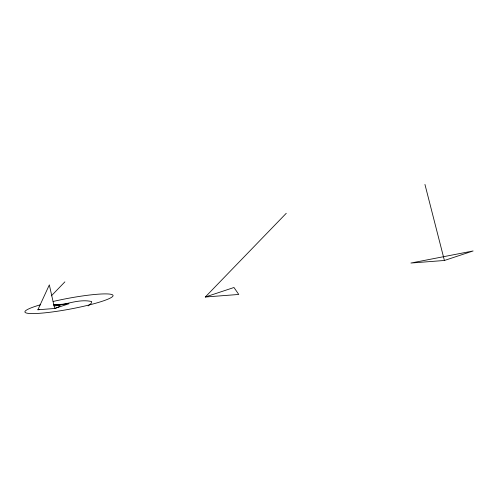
<?xml version="1.0" encoding="UTF-8"?>
<svg xmlns="http://www.w3.org/2000/svg" width="498" height="498" viewBox="0 0 498 498"><rect width="100%" height="100%" fill="white"/><g stroke="black" fill="none" stroke-linecap="round" stroke-linejoin="round"><path stroke-width="0.75" d="M53.386 304.938A22.422 2.733 -10.6 0 1 54.631 308.492L37.892 309.768L49.339 284.881L54.631 308.492L68.973 303.736L53.759 304.901M51.387 295.818L64.883 281.862M205.288 297.007L233.979 287.502L238.766 294.455L205.288 297.007L286.263 213.293M88.109 305.94L91.246 303.301L91.694 301.551C79.518 298.732 66.52 304.421 54.338 306.009M444.409 260.479L473.1 250.967L410.931 263.031L444.409 260.479L424.943 184.416M37.892 309.768L39.379 309.42M53.105 301.477A44.845 5.466 -10.6 0 1 113.021 295.874A44.845 5.466 -10.6 0 1 49.433 312.321A44.845 5.466 -10.6 0 1 40.643 304.701"/></g></svg>
